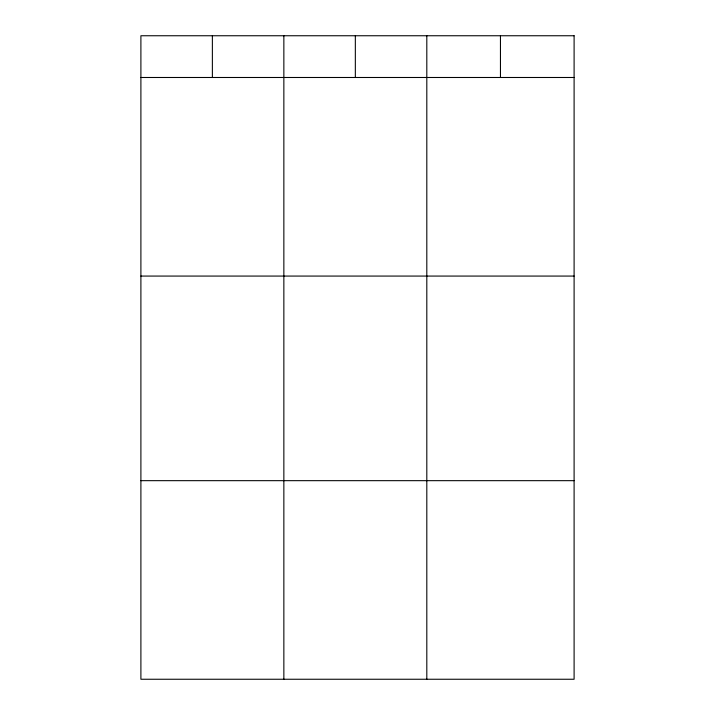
<?xml version="1.0" encoding="UTF-8"?>
<svg xmlns="http://www.w3.org/2000/svg" width="715" height="715" viewBox="0 0 715 715"><rect width="100%" height="100%" fill="white"/><g stroke="black" fill="none" stroke-linecap="round" stroke-linejoin="round"><path stroke-width="1.07" d="M140.9 77.488L574.1 77.488M140.9 276.07L574.1 276.07M140.9 480.668L574.1 480.668M500.455 35.75L500.455 77.488M426.81 35.75L426.81 679.25M355.337 35.75L355.337 77.488M283.855 35.75L283.855 679.25M212.373 35.75L212.373 77.488M574.1 35.75L140.9 35.75L140.9 679.25L574.1 679.25L574.1 35.75"/></g></svg>
